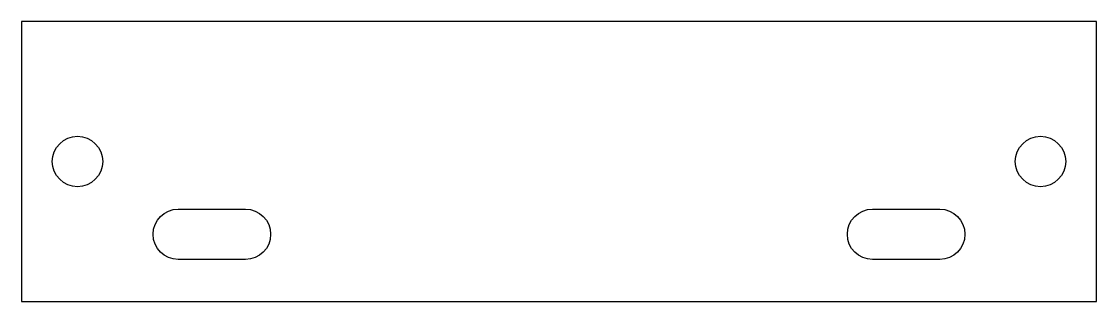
# Model space of a CAD drawing. Header units: millimetres. Extents: x 0 to 192, y 0 to 50.
import ezdxf

# ---------------------------------------------------------------- set-up
doc = ezdxf.new("R2010")
doc.units = ezdxf.units.MM
doc.layers.add('CUT', color=4, linetype='Continuous')
doc.layers.add('OUTLINE', color=7, linetype='Continuous')

msp = doc.modelspace()

# ---------------------------------------------------------------- linework, layer by layer
at = {"layer": 'CUT', "flags": 128}
for points in [[(5.5, 25, -1), (14.5, 25, -1)], [(186.5, 25, -1), (177.5, 25, -1)], [(28, 16.5), (40, 16.5, -1), (40, 7.5), (28, 7.5, -1)], [(152, 16.5), (164, 16.5, -1), (164, 7.5), (152, 7.5, -1)]]:
    msp.add_lwpolyline(points, format="xyb", close=True, dxfattribs=at)
at = {"layer": 'OUTLINE', "flags": 128}
msp.add_lwpolyline([(0, 50), (0, 0), (192, 0), (192, 50)], close=True, dxfattribs=at)

doc.saveas('drawing.dxf')
